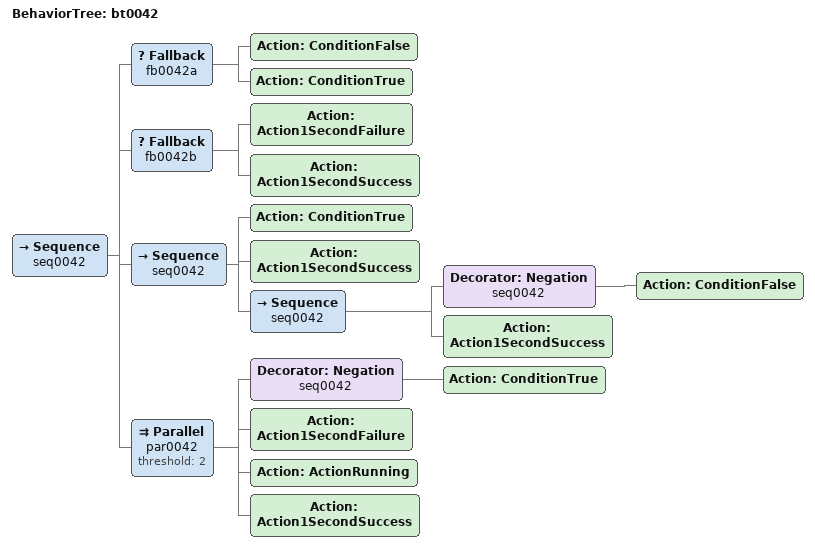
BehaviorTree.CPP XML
<root>

    <BehaviorTree ID="bt0042">
      <Sequence name="seq0042">
            <Fallback name="fb0042a">
                <Action ID="ConditionFalse" />
                <Action ID="ConditionTrue" />
            </Fallback>

       <Fallback name="fb0042b">
         <Action ID="Action1SecondFailure" />
         <Action ID="Action1SecondSuccess" />
       </Fallback>

       <Sequence name="seq0042">
         <Action ID="ConditionTrue" />
         <Action ID="Action1SecondSuccess" />

          <Sequence name="seq0042">
             <Decorator ID="Negation" name="seq0042">
               <Action ID="ConditionFalse" />
             </Decorator>
               <Action ID="Action1SecondSuccess" />
          </Sequence>

       </Sequence>

      <Parallel name="par0042" threshold="2">
        <Decorator ID="Negation" name="seq0042">
           <Action ID="ConditionTrue" />
        </Decorator>

         <Action ID="Action1SecondFailure" />
         <Action ID="ActionRunning" />
         <Action ID="Action1SecondSuccess" />

      </Parallel>
     </Sequence>
  </BehaviorTree>

  </root>
